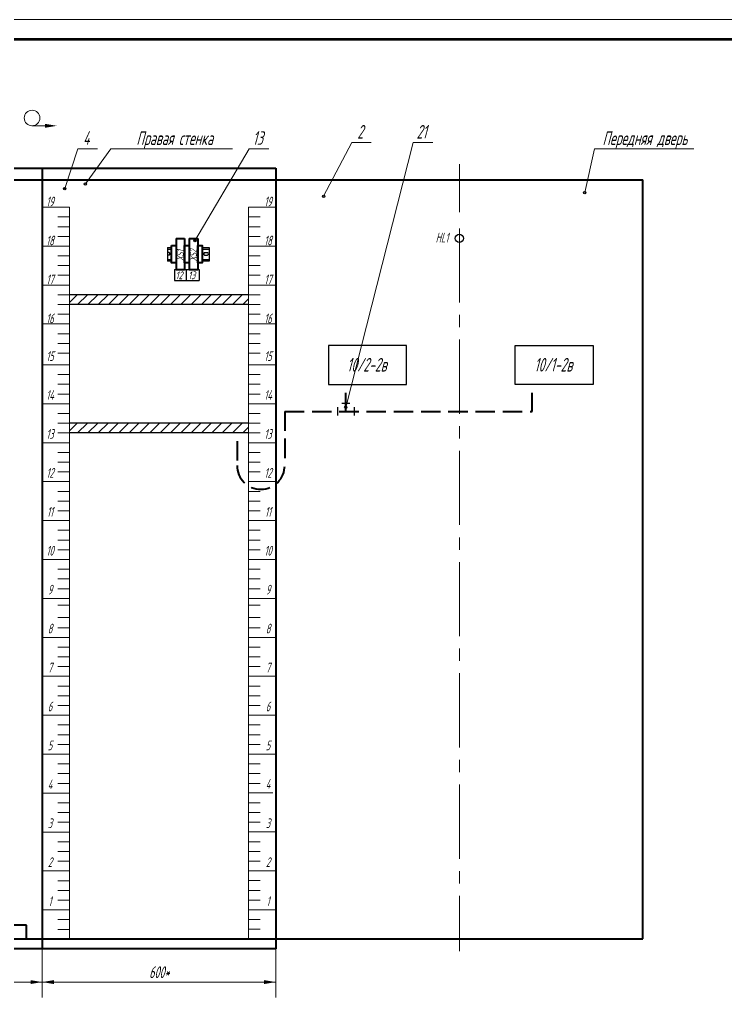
# Model space of a CAD drawing. Header units: millimetres. Extents: x -680 to 9204, y -4430 to 7779.
# Drawn here: x 2743 to 2924.6, y -943.5 to -692.3 of the extents above; entities that cross this region are included whole.
import ezdxf
from ezdxf.enums import TextEntityAlignment as Align

# ---------------------------------------------------------------- set-up
doc = ezdxf.new("R2010")
doc.units = ezdxf.units.MM
doc.linetypes.add('CENTRE2', pattern=[28.575, 19.05, -3.175, 3.175, -3.175])
doc.linetypes.add('gost5', pattern=[7, 5, -2, 0])
for name, color, linetype, lineweight in [('RAZMER', 5, 'Continuous', 20), ('text', 41, 'Continuous', 20), ('Размерная', 4, 'Continuous', 25), ('Текст_КИП', 2, 'Continuous', 25), ('Толст.рамка', 7, 'Continuous', 60), ('Тонк.рамка', 10, 'Continuous', 20), ('Тонкая', 5, 'Continuous', 20)]:
    doc.layers.add(name, color=color, linetype=linetype, lineweight=lineweight)
doc.layers.add('ТЕКСТ', color=2, linetype='Continuous')
doc.layers.add('Текст.', color=51, linetype='Continuous')
doc.styles.add('Simplex', font='simplex.shx', dxfattribs={"width": 0.7, "oblique": 15})

msp = doc.modelspace()

# ---------------------------------------------------------------- hatches: boundary and pattern name
at = {"ltscale": 0.5}
h = msp.add_hatch(color=256, dxfattribs=at)
edge = h.paths.add_edge_path()
edge.add_arc((2754.561, -735.701), 0.277, 0, 360)
h = msp.add_hatch(color=256, dxfattribs=at)
edge = h.paths.add_edge_path()
edge.add_arc((2788.013, -749.056), 0.277, 0, 360)
at = {"layer": 'Размерная'}
h = msp.add_hatch(dxfattribs=at)
h.set_pattern_fill('ANSI31', color=241, scale=15, style=0)
h.set_pattern_definition([(45, (-8985.6021, 3743.0075), (-1.32582521, 1.32582521), [])])
h.paths.add_polyline_path([(2801.782, -765.47), (2801.782, -762.97), (2755.782, -762.97), (2755.782, -765.47)])
h = msp.add_hatch(dxfattribs=at)
h.set_pattern_fill('ANSI31', color=241, scale=15, style=0)
h.set_pattern_definition([(45, (-8985.6021, 3710.0075), (-1.32582521, 1.32582521), [])])
h.paths.add_polyline_path([(2801.782, -798.47), (2801.782, -795.97), (2755.782, -795.97), (2755.782, -798.47)])

# ---------------------------------------------------------------- linework, layer by layer
at = {"lineweight": 40}
for p, q in [((2586.035, -730.47), (2808.782, -730.47)), ((2748.782, -730.47), (2748.782, -930.97)), ((2808.782, -730.47), (2808.782, -930.97)), ((2586.035, -733.47), (2808.782, -733.47)), ((2808.782, -733.47), (2903.105, -733.47)), ((2903.105, -928.411), (2903.105, -733.47)), ((2744.788, -924.915), (2650.115, -924.915)), ((2744.788, -928.411), (2744.788, -924.915)), ((2808.779, -928.411), (2903.105, -928.411)), ((2808.782, -930.97), (2586.035, -930.97))]:
    msp.add_line(p, q, dxfattribs=at)
at = {"lineweight": 40, "ltscale": 0.3}
for p, q in [((2783.162, -748.502), (2783.162, -756.502)), ((2783.162, -748.502), (2785.365, -748.502)), ((2785.365, -748.502), (2785.365, -756.502)), ((2786.525, -748.502), (2786.525, -756.502)), ((2786.525, -748.502), (2788.729, -748.502)), ((2788.729, -748.502), (2788.729, -756.502)), ((2783.162, -756.502), (2785.365, -756.502)), ((2786.566, -756.502), (2788.77, -756.502)), ((2586.035, -928.411), (2808.782, -928.411))]:
    msp.add_line(p, q, dxfattribs=at)
at = {"lineweight": 30}
for p, q in [((2781.002, -750.808), (2782.002, -750.808)), ((2781.002, -750.808), (2781.002, -754.308)), ((2789.889, -750.808), (2791.713, -750.808)), ((2791.713, -750.808), (2791.713, -754.308)), ((2781.002, -751.208), (2782.002, -751.208)), ((2781.377, -752.109), (2781.002, -752.109)), ((2781.377, -752.77), (2781.002, -752.77)), ((2789.889, -751.208), (2791.713, -751.208)), ((2790.513, -752.109), (2791.264, -752.109)), ((2790.513, -752.77), (2791.264, -752.77)), ((2781.002, -753.908), (2782.002, -753.908)), ((2782.002, -754.308), (2781.002, -754.308)), ((2789.889, -753.908), (2791.713, -753.908)), ((2791.713, -754.308), (2789.889, -754.308)), ((2801.782, -762.97), (2755.782, -762.97)), ((2801.782, -765.47), (2755.782, -765.47)), ((2801.782, -795.97), (2755.782, -795.97)), ((2801.782, -798.47), (2755.782, -798.47))]:
    msp.add_line(p, q, dxfattribs=at)
for p, q in [((2782.763, -756.502), (2789.127, -756.502)), ((2782.763, -759.302), (2789.127, -759.302)), ((2822.368, -775.971), (2822.368, -785.971)), ((2842.368, -775.971), (2822.368, -775.971)), ((2842.368, -785.971), (2842.368, -775.971)), ((2870.277, -785.971), (2870.277, -775.971)), ((2870.277, -775.971), (2890.277, -775.971)), ((2890.277, -775.971), (2890.277, -785.971)), ((2822.368, -785.971), (2842.368, -785.971)), ((2890.277, -785.971), (2870.277, -785.971)), ((2825.718, -790.799), (2827.845, -790.799)), ((2824.654, -791.863), (2824.654, -793.99)), ((2828.908, -791.863), (2828.908, -793.99))]:
    msp.add_line(p, q)
at = {"ltscale": 0.1}
for p, q in [((2782.763, -756.502), (2782.763, -759.302)), ((2785.763, -756.502), (2785.763, -759.302)), ((2789.127, -756.502), (2789.127, -759.302))]:
    msp.add_line(p, q, dxfattribs=at)
at = {"color": 3, "linetype": 'gost5', "lineweight": 40}
for p, q in [((2826.781, -792.926), (2826.781, -788.125)), ((2874.69, -792.926), (2874.69, -788.125)), ((2811.096, -792.926), (2811.096, -806.817)), ((2811.096, -792.926), (2874.69, -792.926)), ((2798.851, -800.579), (2798.851, -806.817))]:
    msp.add_line(p, q, dxfattribs=at)
at = {"lineweight": 40}
for points in [[(2782.002, -750.289), (2783.162, -750.289), (2783.162, -754.769), (2782.002, -754.769)], [(2785.365, -750.289), (2786.525, -750.289), (2786.525, -754.769), (2785.365, -754.769)], [(2788.729, -750.289), (2789.889, -750.289), (2789.889, -754.769), (2788.729, -754.769)]]:
    msp.add_lwpolyline(points, close=True, dxfattribs=at)
at = {"ltscale": 0.1}
for centre in [(2754.561, -735.701), (2759.874, -734.47), (2821.062, -737.665), (2888.168, -736.722), (2788.013, -749.066), (2826.781, -791.887)]:
    msp.add_circle(centre, 0.3, dxfattribs=at)
at = {"ltscale": 0.5}
msp.add_circle((2855.944, -748.47), 1.076, dxfattribs=at)
at = {"lineweight": 30}
for centre, start, end in [((2781.263, -752.439), 289.08738, 70.91262), ((2790.628, -752.439), 109.08738, 250.91262), ((2791.15, -752.439), 289.08738, 70.91262)]:
    msp.add_arc(centre, 0.35, start, end, dxfattribs=at)
at = {"color": 3, "linetype": 'gost5', "lineweight": 40}
msp.add_arc((2804.974, -806.817), 6.123, 180, 0, dxfattribs=at)
at = {"layer": 'RAZMER', "ltscale": 0.5}
for p, q in [((2757.913, -725.47), (2754.561, -735.701)), ((2801.987, -725.47), (2788.013, -749.066)), ((2828.285, -723.863), (2821.062, -737.665)), ((2844.06, -723.863), (2826.781, -791.887))]:
    msp.add_line(p, q, dxfattribs=at)
at = {"layer": 'text'}
msp.add_line((2749.546, -719.552), (2746.136, -719.552), dxfattribs=at)
msp.add_circle((2746.19, -717.552), 2, dxfattribs=at)
at = {"layer": 'text', "linetype": 'ByBlock'}
msp.add_solid([(2749.546, -720.052), (2749.546, -719.052), (2752.546, -719.552)], dxfattribs=at)
at = {"layer": 'Толст.рамка'}
msp.add_line((2404.172, -697.265), (3220.172, -697.265), dxfattribs=at)
at = {"layer": 'Тонк.рамка'}
msp.add_line((2384.172, -692.265), (3225.172, -692.265), dxfattribs=at)
at = {"layer": 'Тонкая'}
for p, q in [((2762.952, -725.47), (2757.913, -725.47)), ((2766.415, -725.47), (2759.874, -734.47)), ((2797.665, -725.47), (2766.415, -725.47)), ((2807.026, -725.47), (2801.987, -725.47)), ((2833.324, -723.863), (2828.285, -723.863)), ((2849.099, -723.863), (2844.06, -723.863)), ((2916.142, -725.47), (2890.626, -725.47)), ((2755.782, -740.47), (2748.782, -740.47)), ((2755.782, -928.411), (2755.782, -740.47)), ((2801.782, -740.47), (2808.782, -740.47)), ((2801.782, -928.411), (2801.782, -740.47)), ((2755.782, -742.97), (2752.782, -742.97)), ((2801.782, -742.97), (2804.782, -742.97)), ((2752.782, -745.47), (2755.782, -745.47)), ((2804.782, -745.47), (2801.782, -745.47)), ((2755.782, -747.97), (2752.782, -747.97)), ((2801.782, -747.97), (2804.782, -747.97)), ((2755.782, -750.47), (2748.782, -750.47)), ((2801.782, -750.47), (2808.782, -750.47)), ((2755.782, -752.97), (2752.782, -752.97)), ((2801.782, -752.97), (2804.782, -752.97)), ((2752.782, -755.47), (2755.782, -755.47)), ((2804.782, -755.47), (2801.782, -755.47)), ((2755.782, -757.97), (2752.782, -757.97)), ((2801.782, -757.97), (2804.782, -757.97)), ((2755.782, -760.47), (2748.782, -760.47)), ((2801.782, -760.47), (2808.782, -760.47)), ((2755.782, -762.97), (2752.782, -762.97)), ((2801.782, -762.97), (2804.782, -762.97)), ((2752.782, -765.47), (2755.782, -765.47)), ((2804.782, -765.47), (2801.782, -765.47)), ((2755.782, -767.97), (2752.782, -767.97)), ((2801.782, -767.97), (2804.782, -767.97)), ((2755.782, -770.47), (2748.782, -770.47)), ((2801.782, -770.47), (2808.782, -770.47)), ((2755.782, -772.97), (2752.782, -772.97)), ((2801.782, -772.97), (2804.782, -772.97)), ((2752.782, -775.47), (2755.782, -775.47)), ((2804.782, -775.47), (2801.782, -775.47)), ((2755.782, -777.97), (2752.782, -777.97)), ((2801.782, -777.97), (2804.782, -777.97)), ((2755.782, -780.97), (2748.782, -780.97)), ((2801.782, -780.97), (2808.782, -780.97)), ((2752.782, -783.47), (2755.782, -783.47)), ((2804.782, -783.47), (2801.782, -783.47)), ((2752.782, -785.97), (2755.782, -785.97)), ((2804.782, -785.97), (2801.782, -785.97)), ((2755.782, -788.47), (2752.782, -788.47)), ((2801.782, -788.47), (2804.782, -788.47)), ((2755.782, -790.97), (2748.782, -790.97)), ((2801.782, -790.97), (2808.782, -790.97)), ((2755.782, -793.47), (2752.782, -793.47)), ((2801.782, -793.47), (2804.782, -793.47)), ((2752.782, -795.97), (2755.782, -795.97)), ((2804.782, -795.97), (2801.782, -795.97)), ((2755.782, -798.47), (2752.782, -798.47)), ((2801.782, -798.47), (2804.782, -798.47)), ((2755.782, -800.97), (2748.782, -800.97)), ((2801.782, -800.97), (2808.782, -800.97)), ((2755.782, -803.47), (2752.782, -803.47)), ((2801.782, -803.47), (2804.782, -803.47)), ((2752.782, -805.97), (2755.782, -805.97)), ((2804.782, -805.97), (2801.782, -805.97)), ((2755.782, -808.47), (2752.782, -808.47)), ((2801.782, -808.47), (2804.782, -808.47)), ((2755.782, -810.97), (2748.782, -810.97)), ((2801.782, -810.97), (2808.782, -810.97)), ((2755.782, -813.47), (2752.782, -813.47)), ((2801.782, -813.47), (2804.782, -813.47)), ((2752.782, -815.97), (2755.782, -815.97)), ((2804.782, -815.97), (2801.782, -815.97)), ((2755.782, -818.47), (2752.782, -818.47)), ((2801.782, -818.47), (2804.782, -818.47)), ((2755.782, -820.97), (2748.782, -820.97)), ((2801.782, -820.97), (2808.782, -820.97)), ((2755.782, -823.47), (2752.782, -823.47)), ((2801.782, -823.47), (2804.782, -823.47)), ((2752.782, -825.97), (2755.782, -825.97)), ((2804.782, -825.97), (2801.782, -825.97)), ((2755.782, -828.47), (2752.782, -828.47)), ((2801.782, -828.47), (2804.782, -828.47)), ((2755.782, -830.97), (2748.782, -830.97)), ((2801.782, -830.97), (2808.782, -830.97)), ((2755.782, -833.47), (2752.782, -833.47)), ((2801.782, -833.47), (2804.782, -833.47)), ((2752.782, -835.97), (2755.782, -835.97)), ((2804.782, -835.97), (2801.782, -835.97)), ((2755.782, -838.47), (2752.782, -838.47)), ((2801.782, -838.47), (2804.782, -838.47)), ((2755.782, -840.97), (2748.782, -840.97)), ((2801.782, -840.97), (2808.782, -840.97)), ((2755.782, -842.673), (2752.782, -842.673)), ((2801.782, -842.673), (2804.782, -842.673)), ((2755.782, -845.861), (2752.782, -845.861)), ((2801.782, -845.861), (2804.782, -845.861)), ((2752.782, -848.511), (2755.782, -848.511)), ((2804.782, -848.511), (2801.782, -848.511)), ((2755.782, -850.975), (2748.782, -850.975)), ((2801.782, -850.975), (2808.782, -850.975)), ((2755.782, -853.475), (2752.782, -853.475)), ((2801.782, -853.475), (2804.782, -853.475)), ((2752.782, -855.975), (2755.782, -855.975)), ((2804.782, -855.975), (2801.782, -855.975)), ((2755.782, -858.475), (2752.782, -858.475)), ((2801.782, -858.475), (2804.782, -858.475)), ((2755.782, -860.975), (2748.782, -860.975)), ((2801.782, -860.975), (2808.782, -860.975)), ((2755.782, -863.475), (2752.782, -863.475)), ((2801.782, -863.475), (2804.782, -863.475)), ((2752.782, -865.975), (2755.782, -865.975)), ((2804.782, -865.975), (2801.782, -865.975)), ((2755.782, -868.475), (2752.782, -868.475)), ((2801.782, -868.475), (2804.782, -868.475)), ((2755.782, -870.975), (2748.782, -870.975)), ((2801.782, -870.975), (2808.782, -870.975)), ((2755.782, -873.475), (2752.782, -873.475)), ((2801.782, -873.475), (2804.782, -873.475)), ((2752.782, -875.975), (2755.782, -875.975)), ((2804.782, -875.975), (2801.782, -875.975)), ((2755.782, -878.475), (2752.782, -878.475)), ((2801.782, -878.475), (2804.782, -878.475)), ((2755.782, -880.975), (2748.782, -880.975)), ((2801.782, -880.975), (2808.782, -880.975)), ((2755.782, -883.475), (2752.782, -883.475)), ((2801.782, -883.475), (2804.782, -883.475)), ((2752.782, -885.975), (2755.782, -885.975)), ((2804.782, -885.975), (2801.782, -885.975)), ((2755.782, -888.475), (2752.782, -888.475)), ((2801.782, -888.475), (2804.782, -888.475)), ((2755.782, -890.975), (2748.782, -890.975)), ((2801.782, -890.884), (2808.013, -890.884)), ((2755.782, -893.475), (2752.782, -893.475)), ((2801.782, -893.47), (2804.782, -893.47)), ((2752.782, -895.975), (2755.782, -895.975)), ((2804.782, -895.97), (2801.782, -895.97)), ((2755.782, -898.475), (2752.782, -898.475)), ((2801.782, -898.47), (2804.782, -898.47)), ((2755.782, -900.975), (2748.782, -900.975)), ((2808.782, -900.97), (2801.782, -900.97)), ((2755.782, -903.475), (2752.782, -903.475)), ((2801.782, -903.47), (2804.782, -903.47)), ((2752.782, -905.975), (2755.782, -905.975)), ((2804.782, -905.97), (2801.782, -905.97)), ((2755.782, -908.475), (2752.782, -908.475)), ((2801.782, -908.47), (2804.782, -908.47)), ((2755.782, -910.975), (2748.782, -910.975)), ((2808.782, -910.97), (2801.782, -910.97)), ((2755.782, -913.475), (2752.782, -913.475)), ((2801.782, -913.47), (2804.782, -913.47)), ((2752.782, -915.975), (2755.782, -915.975)), ((2804.782, -915.97), (2801.782, -915.97)), ((2755.782, -918.475), (2752.782, -918.475)), ((2801.782, -918.47), (2804.782, -918.47)), ((2755.782, -920.975), (2748.782, -920.975)), ((2808.782, -920.97), (2801.782, -920.97)), ((2755.782, -923.475), (2752.782, -923.475)), ((2801.782, -923.47), (2804.782, -923.47)), ((2752.782, -925.975), (2755.782, -925.975)), ((2804.782, -925.97), (2801.782, -925.97))]:
    msp.add_line(p, q, dxfattribs=at)
at = {"layer": 'Тонкая', "ltscale": 0.5}
for p, q in [((2890.626, -725.47), (2888.168, -736.722)), ((2748.782, -930.97), (2748.782, -943.47)), ((2748.782, -930.97), (2748.782, -943.47)), ((2808.782, -930.842), (2808.782, -943.47)), ((2646.035, -939.528), (2748.782, -939.528)), ((2748.782, -939.528), (2808.782, -939.528))]:
    msp.add_line(p, q, dxfattribs=at)
at = {"layer": 'Тонкая', "linetype": 'CENTRE2'}
for p, q in [((2855.944, -729.385), (2855.944, -741.72)), ((2855.944, -745.9), (2855.944, -931.567))]:
    msp.add_line(p, q, dxfattribs=at)
at = {"layer": 'Тонкая', "ltscale": 0.5}
for points in [[(2745.782, -939.028), (2745.782, -940.028), (2748.782, -939.528)], [(2751.782, -939.028), (2751.782, -940.028), (2748.782, -939.528)], [(2805.782, -939.028), (2805.782, -940.028), (2808.782, -939.528)]]:
    msp.add_solid(points, dxfattribs=at)

# ---------------------------------------------------------------- texts
at = {"layer": 'text', "style": 'Simplex', "oblique": 15, "width": 0.6}
for s, p in [('4', (2760.1, -724.45)), ('13', (2804.174, -724.45)), ('2', (2830.471, -722.843)), ('21', (2846.246, -722.843)), ('Правая стенка', (2782.813, -724.496)), ('Передняя дверь', (2903.607, -724.496))]:
    msp.add_text(s, height=3.5, dxfattribs=at).set_placement(p, align=Align.CENTER)
at = {"layer": 'ТЕКСТ', "style": 'Simplex', "oblique": 15, "width": 0.6}
for s, p in [('10/2-2в', (2832.174, -782.683)), ('10/1-2в', (2880.082, -782.683))]:
    msp.add_text(s, height=3.5, dxfattribs=at).set_placement(p, align=Align.CENTER)
at = {"layer": 'Текст.', "style": 'Simplex', "oblique": 15, "width": 0.6}
for s, p in [('12', (2783.951, -758.963)), ('13', (2787.205, -758.963))]:
    msp.add_text(s, height=2, dxfattribs=at).set_placement(p, align=Align.CENTER)
at = {"layer": 'Текст_КИП', "style": 'Simplex', "oblique": 15, "width": 0.6}
for s, p in [('19', (2750.782, -740.27)), ('19', (2806.782, -740.27)), ('18', (2750.782, -750.27)), ('18', (2806.782, -750.27)), ('HL1', (2851.49, -749.521)), ('17', (2750.782, -760.27)), ('17', (2806.782, -760.27)), ('16', (2750.782, -770.27)), ('16', (2806.782, -770.27)), ('15', (2750.782, -779.97)), ('15', (2806.782, -779.97)), ('14', (2750.782, -789.97)), ('14', (2806.782, -789.97)), ('13', (2750.782, -799.97)), ('13', (2806.782, -799.97)), ('12', (2750.782, -809.97)), ('12', (2806.782, -809.97)), ('11', (2750.782, -819.97)), ('11', (2806.782, -819.97)), ('10', (2750.782, -829.97)), ('10', (2806.782, -829.97)), ('9', (2750.782, -839.97)), ('9', (2806.782, -839.97)), ('8', (2750.782, -849.975)), ('8', (2806.782, -849.975)), ('7', (2750.782, -859.975)), ('7', (2806.782, -859.975)), ('6', (2750.782, -869.975)), ('6', (2806.782, -869.975)), ('5', (2750.782, -879.975)), ('5', (2806.782, -879.975)), ('4', (2750.782, -889.975)), ('4', (2806.782, -889.884)), ('3', (2750.782, -899.975)), ('3', (2806.782, -899.97)), ('2', (2750.782, -909.975)), ('2', (2806.782, -909.97)), ('1', (2750.782, -919.975)), ('1', (2806.782, -919.97))]:
    msp.add_text(s, height=2.5, dxfattribs=at).set_placement(p, align=Align.CENTER)
for s, p in [('ХS1', (2785.162, -752.807)), ('ХS2', (2788.526, -752.807))]:
    msp.add_text(s, height=1.8, rotation=90, dxfattribs=at).set_placement(p, align=Align.CENTER)
msp.add_text('600*', height=3, dxfattribs=at).set_placement((2776.257, -938.482))

doc.saveas('drawing.dxf')
